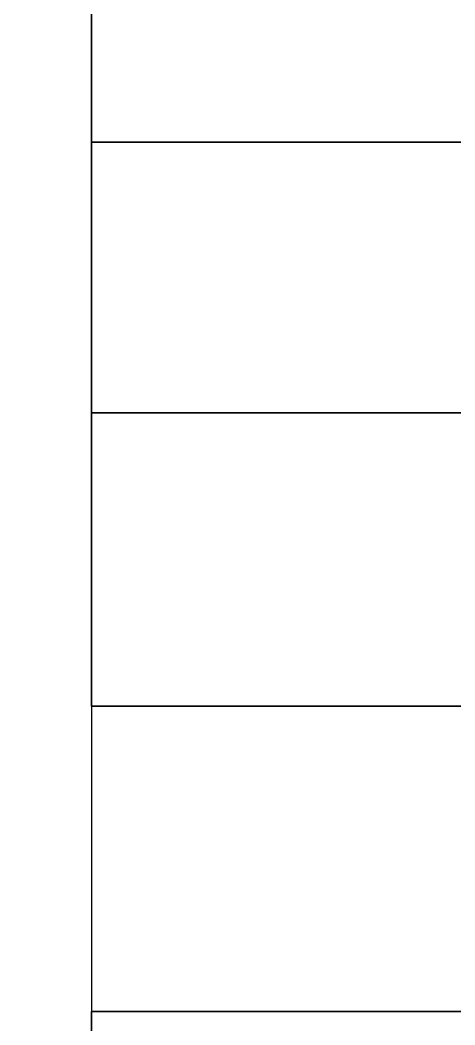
# Model space of a CAD drawing. Header units: millimetres. Extents: x -92759 to 184353, y -15225 to 86714.
# Drawn here: x 57118.5 to 57153.3, y 49465.2 to 49545.4 of the extents above; entities that cross this region are included whole.
import ezdxf

# ---------------------------------------------------------------- set-up
doc = ezdxf.new("R2010")
doc.units = ezdxf.units.MM
doc.layers.add('A-PATT-CONC', color=8, linetype='Continuous')
doc.layers.add('M-ACMV-EAF', color=86, linetype='Continuous')
doc.layers.add('HFI 9MM FPB', color=94, linetype='Continuous', lineweight=5)
doc.layers.add('M-ACMV_FCU-1', color=86, linetype='Continuous', lineweight=9)

# ---------------------------------------------------------------- blocks, each defined once
blk = doc.blocks.new('RCP_B8L2')
at = {"layer": 'HFI 9MM FPB'}
h = blk.add_hatch(dxfattribs=at)
h.set_pattern_fill('ANSI33', color=256, scale=50)
h.set_pattern_definition([(45, (-581589.02, -147239), (-224.5064, 224.5064), []), (45, (-581364.5, -147239), (-224.5064, 224.5064), [158.75, -79.375])])
h.paths.add_polyline_path([(-397093.067, -170927.304), (-394093.067, -170927.304), (-394093.067, -175127.304), (-397093.067, -175127.304)], flags=16)
h.paths.add_polyline_path([(-397668.067, -175077.304), (-397668.067, -170527.304), (-393968.067, -170527.304), (-393968.067, -175527.304), (-397218.067, -175527.304), (-397218.067, -175077.304)])
blk = doc.blocks.new('A$Cd3efbef9')
at = {"layer": 'M-ACMV-EAF'}
mesh = blk.add_polymesh((2, 32), dxfattribs=dict(at, n_close=True))
for k, corner in enumerate([(-120, 180, 87.5), (-120, 204.38629, 85.09816), (-120, 227.835429, 77.984942), (-120, 249.446279, 66.433702), (-120, 268.388347, 50.888348), (-120, 283.933701, 31.946279), (-120, 295.484941, 10.335429), (-120, 302.59816, -13.11371), (-120, 305, -37.5), (-120, 302.59816, -61.88629), (-120, 295.484941, -85.335429), (-120, 283.933701, -106.946279), (-120, 268.388347, -125.888348), (-120, 249.446279, -141.433702), (-120, 227.835429, -152.984942), (-120, 204.38629, -160.09816), (-120, 180, -162.5), (-120, 155.613709, -160.09816), (-120, 132.16457, -152.984942), (-120, 110.55372, -141.433702), (-120, 91.611652, -125.888348), (-120, 76.066298, -106.946279), (-120, 64.515058, -85.335429), (-120, 57.401839, -61.88629), (-120, 55, -37.5), (-120, 57.401839, -13.11371), (-120, 64.515058, 10.335429), (-120, 76.066298, 31.946279), (-120, 91.611652, 50.888348), (-120, 110.55372, 66.433702), (-120, 132.16457, 77.984942), (-120, 155.613709, 85.09816), (-150, 180, 87.5), (-150, 204.38629, 85.09816), (-150, 227.835429, 77.984942), (-150, 249.446279, 66.433702), (-150, 268.388347, 50.888348), (-150, 283.933701, 31.946279), (-150, 295.484941, 10.335429), (-150, 302.59816, -13.11371), (-150, 305, -37.5), (-150, 302.59816, -61.88629), (-150, 295.484941, -85.335429), (-150, 283.933701, -106.946279), (-150, 268.388347, -125.888348), (-150, 249.446279, -141.433702), (-150, 227.835429, -152.984942), (-150, 204.38629, -160.09816), (-150, 180, -162.5), (-150, 155.613709, -160.09816), (-150, 132.16457, -152.984942), (-150, 110.55372, -141.433702), (-150, 91.611652, -125.888348), (-150, 76.066298, -106.946279), (-150, 64.515058, -85.335429), (-150, 57.401839, -61.88629), (-150, 55, -37.5), (-150, 57.401839, -13.11371), (-150, 64.515058, 10.335429), (-150, 76.066298, 31.946279), (-150, 91.611652, 50.888348), (-150, 110.55372, 66.433702), (-150, 132.16457, 77.984942), (-150, 155.613709, 85.09816)]):
    mesh.set_mesh_vertex(divmod(k, 32), corner)
blk = doc.blocks.new('ACMV_B8_L2')
at = {"layer": 'M-ACMV-EAF', "lineweight": 5, "xscale": -1, "rotation": 180}
blk.add_blockref('A$Cd3efbef9', (117937.805, -56069.677, 37.5), dxfattribs=at)

msp = doc.modelspace()

# ---------------------------------------------------------------- block references
at = {"layer": 'A-PATT-CONC'}
msp.add_blockref('RCP_B8L2', (452619.122, 220318.539), dxfattribs=at)
at = {"layer": 'M-ACMV_FCU-1'}
msp.add_blockref('ACMV_B8_L2', (-60663.56, 105715.912), dxfattribs=at)

doc.saveas('drawing.dxf')
